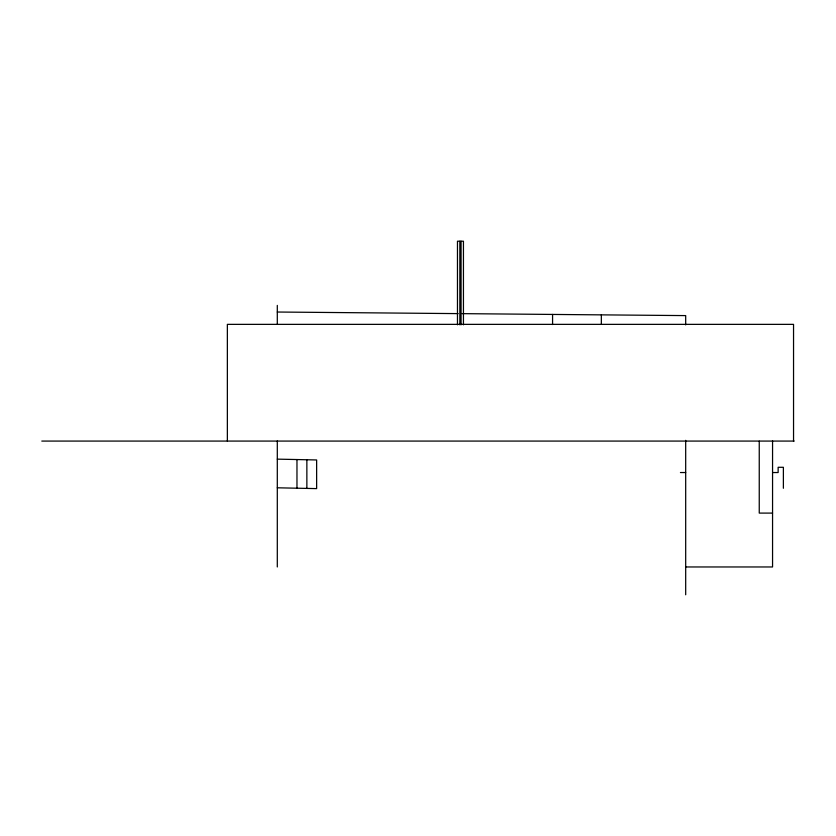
<?xml version="1.0" encoding="UTF-8"?>
<svg xmlns="http://www.w3.org/2000/svg" width="836" height="836" viewBox="0 0 836 836"><rect width="100%" height="100%" fill="white"/><g stroke="black" fill="none" stroke-linecap="round" stroke-linejoin="round"><path stroke-width="1.25" d="M41.8 441.074L794.2 441.074M680.441 472.539L685.687 472.539M772.558 472.539L778.138 472.539L778.138 467.293L783.384 467.293L783.384 488.276M772.558 513.095L759.245 513.095L759.245 441.168M685.687 566.965L772.558 566.965L772.558 440.885M277.301 312.027L458.18 313.615M462.078 313.646L685.687 315.6L685.687 324.901M277.301 459.142L316.635 459.957L316.635 488.611L277.301 487.796M793.542 441.074L793.542 324.358L227.361 324.358L227.361 441.074M685.687 440.342L685.687 594.783M601.345 314.869L601.345 324.243M552.575 314.44L552.575 324.535M463.447 324.817L463.447 241.217L457.47 241.217L457.47 324.817M461.075 241.217L461.075 324.817M459.842 241.217L459.842 324.817M306.864 459.758L306.864 488.412M296.968 459.549L296.968 488.203M277.301 305.391L277.301 324.358M277.301 441L277.301 566.965"/></g></svg>
